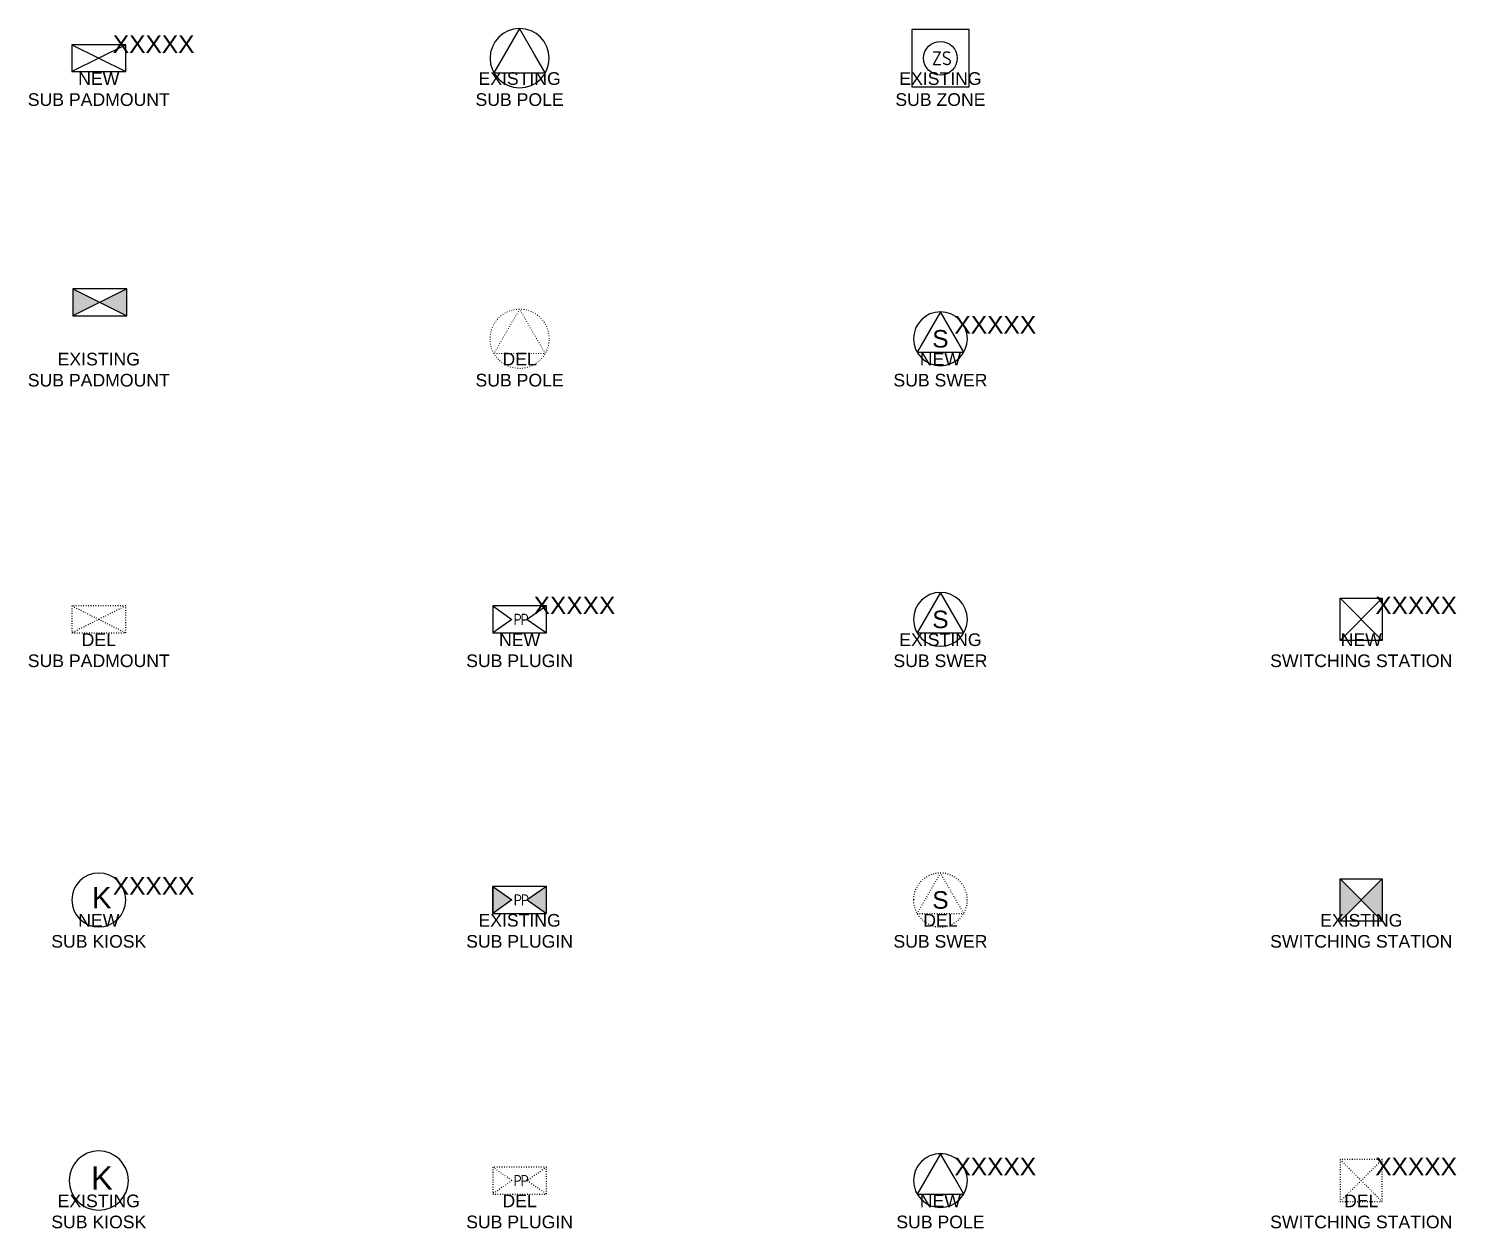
# Model space of a CAD drawing. Header units: metres. Extents: x -10 to 434, y -7 to 164.
# Drawn here: x 230 to 433.6, y -6.8 to 164.2 of the extents above; entities that cross this region are included whole.
import ezdxf
from ezdxf.enums import TextEntityAlignment as Align

# ---------------------------------------------------------------- set-up
doc = ezdxf.new("R2010")
doc.units = ezdxf.units.M
doc.set_wipeout_variables(frame=1)
doc.linetypes.add('DOT', pattern=[0.25, 0, -0.25])
doc.layers.get('0').update_dxf_attribs({"color": 6})
doc.layers.add('Sub_SP_TR_HV_LV_SL_LS_EXT', color=7, linetype='Continuous')
doc.layers.add('Sub_SP_TR_HV_LV_SL_LS_NEW', color=2, linetype='Continuous')
doc.styles.get("Standard").update_dxf_attribs({"font": 'arial.ttf'})

# ---------------------------------------------------------------- blocks, each defined once
blk = doc.blocks.new('SUB_KIOSK_EXT')
blk.add_lwpolyline([(-4.22, 0, 1), (4.22, 0, 1)], format="xyb", close=True)
blk.add_text('K', height=3.32).set_placement((-1.1, -1.3))
for tag, height, flags, p in [('ASSET_NUM', 2.5, 8, (2, 2)), ('STREET_CODE', 0.2, 9, (1.5, 0)), ('CONSTRUCTED_VOLTAGE', 0.2, 9, (1.5, -0.2)), ('OPERATING_VOLTAGE', 0.2, 9, (1.5, -0.6)), ('ORIENTATION', 0.2, 9, (1.5, -0.8)), ('OWNED_BY', 0.2, 9, (1.5, -1)), ('OPERATED_BY', 0.2, 9, (1.5, -1.2)), ('SECONDARY_VOLTAGE', 0.2, 9, (1.5, -1.6)), ('STATE', 0.2, 9, (1.5, -1.8)), ('NO_PHASES', 0.2, 9, (1.5, -0.4)), ('MAINTAINED_BY', 0.2, 9, (1.5, -1.4)), ('PARENT', 0.2, 9, (1.5, -2)), ('SUBSTATION_TYPE', 0.2, 9, (1.5, -2.2)), ('STREETNAME', 0.2, 9, (1.5, -3)), ('SUBURB', 0.2, 9, (1.5, -3.2)), ('Z', 0.2, 1, (1.5, -3.6)), ('USAGE', 0.2, 9, (1.5, -2.4)), ('LEGEND', 0.2, 9, (1.5, -2.6)), ('LOCATION', 0.2, 9, (1.5, -2.8)), ('NOTES', 0.2, 9, (1.5, -3.4))]:
    blk.add_attdef(tag, text='', height=height, dxfattribs=dict(flags=flags)).set_placement(p, align=Align.MIDDLE_LEFT)
blk = doc.blocks.new('SUB_KIOSK_NEW')
blk.add_lwpolyline([(-3.84, 0, 1), (3.84, 0, 1)], format="xyb", close=True)
blk.add_text('K', height=3.02).set_placement((-1, -1.18))
for tag, height, flags, p in [('ASSET_NUM', 2.5, 8, (2, 2)), ('STREET_CODE', 0.2, 9, (1.5, 0)), ('OPERATING_VOLTAGE', 0.2, 9, (1.5, -0.4)), ('ORIENTATION', 0.2, 9, (1.5, -0.6)), ('OWNED_BY', 0.2, 9, (1.5, -0.8)), ('OPERATED_BY', 0.2, 9, (1.5, -1)), ('SECONDARY_VOLTAGE', 0.2, 9, (1.5, -1.4)), ('STATE', 0.2, 9, (1.5, -1.6)), ('SUBSTATION_TYPE', 0.2, 9, (1.5, -2)), ('NO_PHASES', 0.2, 9, (1.5, -0.2)), ('MAINTAINED_BY', 0.2, 9, (1.5, -1.2)), ('PARENT', 0.2, 9, (1.5, -1.8)), ('SUBURB', 0.2, 9, (1.5, -2.6)), ('STREETNAME', 0.2, 9, (1.5, -2.8)), ('Z', 0.2, 1, (1.5, -3.4)), ('USAGE', 0.2, 9, (1.5, -2.2)), ('LEGEND', 0.2, 9, (1.5, -2.4)), ('LOCATION', 0.2, 9, (1.5, -3)), ('NOTES', 0.2, 9, (1.5, -3.2))]:
    blk.add_attdef(tag, text='', height=height, dxfattribs=dict(flags=flags)).set_placement(p, align=Align.MIDDLE_LEFT)
blk = doc.blocks.new('*U37')
at = {"linetype": 'DOT'}
for p, q in [((-3.84, 1.92), (3.84, -1.92)), ((3.84, 1.92), (-3.84, -1.92))]:
    blk.add_line(p, q, dxfattribs=at)
blk.add_lwpolyline([(-3.84, -1.92), (3.84, -1.92), (3.84, 1.92), (-3.84, 1.92)], close=True, dxfattribs=at)
for tag, height, flags, p in [('ASSET_NUM', 2.5, 8, (2, 2)), ('STREET_CODE', 0.2, 9, (1.5, 0)), ('OPERATED_BY', 0.2, 9, (1.5, -0.2)), ('Z', 0.2, 1, (1.5, -0.6)), ('MAINTAINED_BY', 0.2, 9, (1.5, -0.4))]:
    blk.add_attdef(tag, text='', height=height, dxfattribs=dict(flags=flags)).set_placement(p, align=Align.MIDDLE_LEFT)
blk = doc.blocks.new('SUB_PADMOUNT_NEW')
for p, q in [((-3.84, 1.92), (3.84, -1.92)), ((3.84, 1.92), (-3.84, -1.92))]:
    blk.add_line(p, q)
blk.add_lwpolyline([(-3.84, -1.92), (3.84, -1.92), (3.84, 1.92), (-3.84, 1.92)], close=True)
for tag, height, flags, p in [('ASSET_NUM', 2.5, 8, (2, 2)), ('STREET_CODE', 0.2, 9, (1.5, 0)), ('OPERATING_VOLTAGE', 0.2, 9, (1.5, -0.4)), ('ORIENTATION', 0.2, 9, (1.5, -0.6)), ('OWNED_BY', 0.2, 9, (1.5, -0.8)), ('OPERATED_BY', 0.2, 9, (1.5, -1)), ('CONSTRUCTED_VOLTAGE', 0.2, 9, (1.5, -1.4)), ('SECONDARY_VOLTAGE', 0.2, 9, (1.5, -1.6)), ('STATE', 0.2, 9, (1.5, -1.8)), ('NO_PHASES', 0.2, 9, (1.5, -0.2)), ('MAINTAINED_BY', 0.2, 9, (1.5, -1.2)), ('PARENT', 0.2, 9, (1.5, -2)), ('SUBSTATION_TYPE', 0.2, 9, (1.5, -2.2)), ('SUBURB', 0.2, 9, (1.5, -2.8)), ('STREETNAME', 0.2, 9, (1.5, -3)), ('Z', 0.2, 1, (1.5, -3.6)), ('USAGE', 0.2, 9, (1.5, -2.4)), ('LEGEND', 0.2, 9, (1.5, -2.6)), ('LOCATION', 0.2, 9, (1.5, -3.2)), ('NOTES', 0.2, 9, (1.5, -3.4))]:
    blk.add_attdef(tag, text='', height=height, dxfattribs=dict(flags=flags)).set_placement(p, align=Align.MIDDLE_LEFT)
blk = doc.blocks.new('*U38')
at = {"linetype": 'DOT'}
for p, q in [((-3.84, 1.92), (-1.09, 0)), ((3.84, 1.92), (1.09, 0)), ((-1.09, 0), (-3.84, -1.92)), ((1.09, 0), (3.84, -1.92))]:
    blk.add_line(p, q, dxfattribs=at)
blk.add_lwpolyline([(-3.84, -1.92), (3.84, -1.92), (3.84, 1.92), (-3.84, 1.92)], close=True, dxfattribs=at)
at = {"insert": (-0.88, 0.79), "char_height": 1.6, "width": 1.4982, "attachment_point": 1}
blk.add_mtext('{\\Fisocp|c0;\\T0.8;PP}', dxfattribs=at)
for tag, height, flags, p in [('ASSET_NUM', 2.5, 8, (2, 2)), ('STREET_CODE', 0.2, 9, (1.5, 0)), ('OPERATED_BY', 0.2, 9, (1.5, -0.2)), ('Z', 0.2, 1, (1.5, -0.6)), ('MAINTAINED_BY', 0.2, 9, (1.5, -0.4))]:
    blk.add_attdef(tag, text='', height=height, dxfattribs=dict(flags=flags)).set_placement(p, align=Align.MIDDLE_LEFT)
blk = doc.blocks.new('*U39')
h = blk.add_hatch(color=256)
h.paths.add_polyline_path([(-1.09, 0), (-3.84, 1.92), (-3.84, -1.92)])
h.paths.add_polyline_path([(3.84, -1.92), (3.84, 1.92), (1.09, 0)])
for points in [[(-3.84, 1.92), (-1.09, 0), (-3.84, -1.92)], [(-3.84, -1.92), (3.84, -1.92), (3.84, 1.92), (-3.84, 1.92)], [(3.84, 1.92), (1.09, 0), (3.84, -1.92)]]:
    blk.add_lwpolyline(points, close=True)
at = {"insert": (-0.84, 0.79), "char_height": 1.6, "width": 3.1022, "attachment_point": 1}
blk.add_mtext('{\\Fisocp|c0;\\T0.8;PP}', dxfattribs=at)
for tag, height, flags, p in [('ASSET_NUM', 2.5, 8, (2, 2)), ('STREET_CODE', 0.2, 9, (1.5, 0)), ('CONSTRUCTED_VOLTAGE', 0.2, 9, (1.5, -0.2)), ('OPERATING_VOLTAGE', 0.2, 9, (1.5, -0.6)), ('ORIENTATION', 0.2, 9, (1.5, -0.8)), ('OWNED_BY', 0.2, 9, (1.5, -1)), ('OPERATED_BY', 0.2, 9, (1.5, -1.2)), ('SECONDARY_VOLTAGE', 0.2, 9, (1.5, -1.6)), ('STATE', 0.2, 9, (1.5, -1.8)), ('NO_PHASES', 0.2, 9, (1.5, -0.4)), ('MAINTAINED_BY', 0.2, 9, (1.5, -1.4)), ('PARENT', 0.2, 9, (1.5, -2)), ('SUBSTATION_TYPE', 0.2, 9, (1.5, -2.2)), ('STREETNAME', 0.2, 9, (1.5, -3)), ('SUBURB', 0.2, 9, (1.5, -3.2)), ('Z', 0.2, 1, (1.5, -3.6)), ('USAGE', 0.2, 9, (1.5, -2.4)), ('LEGEND', 0.2, 9, (1.5, -2.6)), ('LOCATION', 0.2, 9, (1.5, -2.8)), ('NOTES', 0.2, 9, (1.5, -3.4))]:
    blk.add_attdef(tag, text='', height=height, dxfattribs=dict(flags=flags)).set_placement(p, align=Align.MIDDLE_LEFT)
blk = doc.blocks.new('SUB_PLUGIN_NEW')
for p, q in [((-3.84, 1.92), (-1.09, 0)), ((3.84, 1.92), (1.09, 0)), ((-1.09, 0), (-3.84, -1.92)), ((1.09, 0), (3.84, -1.92))]:
    blk.add_line(p, q)
blk.add_lwpolyline([(-3.84, -1.92), (3.84, -1.92), (3.84, 1.92), (-3.84, 1.92)], close=True)
at = {"insert": (-0.88, 0.79), "char_height": 1.6, "width": 1.4982, "attachment_point": 1}
blk.add_mtext('{\\Fisocp|c0;\\T0.8;PP}', dxfattribs=at)
for tag, height, flags, p in [('ASSET_NUM', 2.5, 8, (2, 2)), ('STREET_CODE', 0.2, 9, (1.5, 0)), ('OPERATING_VOLTAGE', 0.2, 9, (1.5, -0.4)), ('ORIENTATION', 0.2, 9, (1.5, -0.6)), ('OWNED_BY', 0.2, 9, (1.5, -0.8)), ('OPERATED_BY', 0.2, 9, (1.5, -1)), ('CONSTRUCTED_VOLTAGE', 0.2, 9, (1.5, -1.4)), ('SECONDARY_VOLTAGE', 0.2, 9, (1.5, -1.6)), ('STATE', 0.2, 9, (1.5, -1.8)), ('NO_PHASES', 0.2, 9, (1.5, -0.2)), ('MAINTAINED_BY', 0.2, 9, (1.5, -1.2)), ('PARENT', 0.2, 9, (1.5, -2)), ('SUBSTATION_TYPE', 0.2, 9, (1.5, -2.2)), ('SUBURB', 0.2, 9, (1.5, -2.8)), ('STREETNAME', 0.2, 9, (1.5, -3)), ('Z', 0.2, 1, (1.5, -3.6)), ('USAGE', 0.2, 9, (1.5, -2.4)), ('LEGEND', 0.2, 9, (1.5, -2.6)), ('LOCATION', 0.2, 9, (1.5, -3.2)), ('NOTES', 0.2, 9, (1.5, -3.4))]:
    blk.add_attdef(tag, text='', height=height, dxfattribs=dict(flags=flags)).set_placement(p, align=Align.MIDDLE_LEFT)
blk = doc.blocks.new('SUB_POLE_DEL')
at = {"linetype": 'DOT', "lineweight": 5}
blk.add_lwpolyline([(-4.22, 0, 1), (4.22, 0, 1)], format="xyb", close=True, dxfattribs=at)
blk.add_lwpolyline([(-3.66, -2.11), (3.66, -2.11), (0, 4.22)], close=True, dxfattribs=at)
for tag, height, flags, p in [('ASSET_NUM', 2.5, 8, (2, 2)), ('STREET_CODE', 0.2, 9, (1.5, 0)), ('OPERATED_BY', 0.2, 9, (1.5, -0.2)), ('Z', 0.2, 1, (1.5, -0.6)), ('MAINTAINED_BY', 0.2, 9, (1.5, -0.4))]:
    blk.add_attdef(tag, text='', height=height, dxfattribs=dict(flags=flags)).set_placement(p, align=Align.MIDDLE_LEFT)
blk = doc.blocks.new('SUB_POLE_EXT')
blk.add_wipeout([(0, 4.22), (0.42, 4.2), (0.83, 4.14), (1.21, 4.05), (1.62, 3.9), (1.99, 3.72), (2.35, 3.51), (2.68, 3.26), (2.99, 2.99), (3.28, 2.66), (3.52, 2.34), (3.76, 1.92), (3.9, 1.62), (4.04, 1.23), (4.18, 0.63), (4.22, 0), (4.18, -0.61), (4.06, -1.15), (3.9, -1.62), (3.58, -2.24), (3.22, -2.73), (2.97, -3.01), (2.68, -3.26), (2.36, -3.5), (2, -3.72), (1.64, -3.89), (1.25, -4.03), (0.82, -4.14), (0.42, -4.2), (0, -4.22), (-0.41, -4.2), (-0.8, -4.15), (-1.21, -4.05), (-1.62, -3.9), (-1.99, -3.73), (-2.35, -3.51), (-2.68, -3.26), (-2.96, -3.02), (-3.23, -2.72), (-3.51, -2.35), (-3.71, -2.01), (-3.91, -1.6), (-4.05, -1.21), (-4.16, -0.76), (-4.22, -0.14), (-4.21, 0.39), (-4.14, 0.83), (-4.03, 1.27), (-3.9, 1.63), (-3.71, 2.02), (-3.5, 2.37), (-3.28, 2.67), (-2.99, 2.99), (-2.68, 3.27), (-2.33, 3.52), (-1.98, 3.73), (-1.63, 3.9), (-1.2, 4.05), (-0.78, 4.15), (-0.4, 4.21)])
blk.add_line((2.16, 0.48), (2.16, 0.48, 0))
blk.add_lwpolyline([(-4.22, 0, 1), (4.22, 0, 1)], format="xyb", close=True)
blk.add_lwpolyline([(2.14, 0.52), (0, 4.22), (-3.66, -2.11), (3.66, -2.11)], close=True)
for tag, height, flags, p in [('ASSET_NUM', 2.5, 8, (2, 2)), ('STREET_CODE', 0.2, 9, (1.5, 0)), ('CONSTRUCTED_VOLTAGE', 0.2, 9, (1.5, -0.2)), ('OPERATING_VOLTAGE', 0.2, 9, (1.5, -0.6)), ('OPERATED_BY', 0.2, 9, (1.5, -0.8)), ('ORIENTATION', 0.2, 9, (1.5, -1.2)), ('OWNED_BY', 0.2, 9, (1.5, -1.4)), ('SECONDARY_VOLTAGE', 0.2, 9, (1.5, -1.6)), ('STATE', 0.2, 9, (1.5, -1.8)), ('SUBSTATION_TYPE', 0.2, 9, (1.5, -2)), ('NO_PHASES', 0.2, 9, (1.5, -0.4)), ('MAINTAINED_BY', 0.2, 9, (1.5, -1)), ('STREETNAME', 0.2, 9, (1.5, -2.8)), ('SUBURB', 0.2, 9, (1.5, -3)), ('Z', 0.2, 1, (1.5, -3.4)), ('USAGE', 0.2, 9, (1.5, -2.2)), ('LEGEND', 0.2, 9, (1.5, -2.4)), ('LOCATION', 0.2, 9, (1.5, -2.6)), ('NOTES', 0.2, 9, (1.5, -3.2))]:
    blk.add_attdef(tag, text='', height=height, dxfattribs=dict(flags=flags)).set_placement(p, align=Align.MIDDLE_LEFT)
blk = doc.blocks.new('SUB_POLE_NEW')
blk.add_wipeout([(-3.84, 0), (-3.81, -0.48), (-3.72, -0.95), (-3.57, -1.41), (-3.37, -1.85), (-3.11, -2.26), (-2.8, -2.63), (-2.45, -2.96), (-2.06, -3.24), (-1.63, -3.47), (-1.19, -3.65), (-0.72, -3.77), (-0.24, -3.83), (0.24, -3.83), (0.72, -3.77), (1.19, -3.65), (1.63, -3.47), (2.06, -3.24), (2.45, -2.96), (2.8, -2.63), (3.11, -2.26), (3.37, -1.85), (3.57, -1.41), (3.72, -0.95), (3.81, -0.48), (3.84, 0), (3.81, 0.48), (3.72, 0.95), (3.57, 1.41), (3.37, 1.85), (3.11, 2.26), (2.8, 2.63), (2.45, 2.96), (2.06, 3.24), (1.63, 3.47), (1.19, 3.65), (0.72, 3.77), (0.24, 3.83), (-0.24, 3.83), (-0.72, 3.77), (-1.19, 3.65), (-1.63, 3.47), (-2.06, 3.24), (-2.45, 2.96), (-2.8, 2.63), (-3.11, 2.26), (-3.37, 1.85), (-3.57, 1.41), (-3.72, 0.95), (-3.81, 0.48)])
blk.add_lwpolyline([(-3.84, 0, 1), (3.84, 0, 1)], format="xyb", close=True)
blk.add_lwpolyline([(1.94, 0.47), (0, 3.84), (-3.33, -1.92), (3.33, -1.92)], close=True)
for tag, height, flags, p in [('ASSET_NUM', 2.5, 8, (2, 2)), ('STREET_CODE', 0.2, 9, (1.5, 0)), ('CONSTRUCTED_VOLTAGE', 0.2, 9, (1.5, -0.2)), ('OPERATING_VOLTAGE', 0.2, 9, (1.5, -0.6)), ('OPERATED_BY', 0.2, 9, (1.5, -0.8)), ('ORIENTATION', 0.2, 9, (1.5, -1.2)), ('OWNED_BY', 0.2, 9, (1.5, -1.4)), ('SECONDARY_VOLTAGE', 0.2, 9, (1.5, -1.6)), ('STATE', 0.2, 9, (1.5, -1.8)), ('SUBSTATION_TYPE', 0.2, 9, (1.5, -2)), ('NO_PHASES', 0.2, 9, (1.5, -0.4)), ('MAINTAINED_BY', 0.2, 9, (1.5, -1)), ('SUBURB', 0.2, 9, (1.5, -2.6)), ('STREETNAME', 0.2, 9, (1.5, -2.8)), ('Z', 0.2, 1, (1.5, -3.4)), ('USAGE', 0.2, 9, (1.5, -2.2)), ('LEGEND', 0.2, 9, (1.5, -2.4)), ('LOCATION', 0.2, 9, (1.5, -3)), ('NOTES', 0.2, 9, (1.5, -3.2))]:
    blk.add_attdef(tag, text='', height=height, dxfattribs=dict(flags=flags)).set_placement(p, align=Align.MIDDLE_LEFT)
blk = doc.blocks.new('SUB_SWER_DEL')
blk.add_wipeout([(0, 3.84), (-0.48, 3.81), (-0.95, 3.72), (-1.41, 3.57), (-1.85, 3.37), (-2.26, 3.11), (-2.63, 2.8), (-2.96, 2.45), (-3.24, 2.06), (-3.47, 1.63), (-3.65, 1.19), (-3.77, 0.72), (-3.83, 0.24), (-3.83, -0.24), (-3.77, -0.72), (-3.65, -1.19), (-3.47, -1.63), (-3.24, -2.06), (-2.96, -2.45), (-2.63, -2.8), (-2.26, -3.11), (-1.85, -3.37), (-1.41, -3.57), (-0.95, -3.72), (-0.48, -3.81), (0, -3.84), (0.48, -3.81), (0.95, -3.72), (1.41, -3.57), (1.85, -3.37), (2.26, -3.11), (2.63, -2.8), (2.96, -2.45), (3.24, -2.06), (3.47, -1.63), (3.65, -1.19), (3.77, -0.72), (3.83, -0.24), (3.83, 0.24), (3.77, 0.72), (3.65, 1.19), (3.47, 1.63), (3.24, 2.06), (2.96, 2.45), (2.63, 2.8), (2.26, 3.11), (1.85, 3.37), (1.41, 3.57), (0.95, 3.72), (0.48, 3.81)])
at = {"linetype": 'DOT'}
blk.add_lwpolyline([(-3.84, 0, 1), (3.84, 0, 1)], format="xyb", close=True, dxfattribs=at)
blk.add_lwpolyline([(1.94, 0.47), (0, 3.84), (-3.33, -1.92), (3.33, -1.92)], close=True, dxfattribs=at)
blk.add_text('S', height=2.5, dxfattribs=at).set_placement((0, 0), align=Align.MIDDLE_CENTER)
for tag, height, flags, p in [('ASSET_NUM', 2.5, 8, (2, 2)), ('STREET_CODE', 0.2, 9, (1.5, 0)), ('OPERATED_BY', 0.2, 9, (1.5, -0.2)), ('Z', 0.2, 1, (1.5, -0.6)), ('MAINTAINED_BY', 0.2, 9, (1.5, -0.4))]:
    blk.add_attdef(tag, text='', height=height, dxfattribs=dict(flags=flags)).set_placement(p, align=Align.MIDDLE_LEFT)
blk = doc.blocks.new('SUB_SWER_EXT')
blk.add_wipeout([(0, 3.84), (-0.48, 3.81), (-0.95, 3.72), (-1.41, 3.57), (-1.85, 3.37), (-2.26, 3.11), (-2.63, 2.8), (-2.96, 2.45), (-3.24, 2.06), (-3.47, 1.63), (-3.65, 1.19), (-3.77, 0.72), (-3.83, 0.24), (-3.83, -0.24), (-3.77, -0.72), (-3.65, -1.19), (-3.47, -1.63), (-3.24, -2.06), (-2.96, -2.45), (-2.63, -2.8), (-2.26, -3.11), (-1.85, -3.37), (-1.41, -3.57), (-0.95, -3.72), (-0.48, -3.81), (0, -3.84), (0.48, -3.81), (0.95, -3.72), (1.41, -3.57), (1.85, -3.37), (2.26, -3.11), (2.63, -2.8), (2.96, -2.45), (3.24, -2.06), (3.47, -1.63), (3.65, -1.19), (3.77, -0.72), (3.83, -0.24), (3.83, 0.24), (3.77, 0.72), (3.65, 1.19), (3.47, 1.63), (3.24, 2.06), (2.96, 2.45), (2.63, 2.8), (2.26, 3.11), (1.85, 3.37), (1.41, 3.57), (0.95, 3.72), (0.48, 3.81)])
blk.add_lwpolyline([(-3.84, 0, 1), (3.84, 0, 1)], format="xyb", close=True)
blk.add_lwpolyline([(1.94, 0.47), (0, 3.84), (-3.33, -1.92), (3.33, -1.92)], close=True)
blk.add_text('S', height=2.5).set_placement((0, 0), align=Align.MIDDLE_CENTER)
for tag, height, flags, p in [('ASSET_NUM', 2.5, 8, (2, 2)), ('STREET_CODE', 0.2, 9, (1.5, 0)), ('CONSTRUCTED_VOLTAGE', 0.2, 9, (1.5, -0.2)), ('OPERATING_VOLTAGE', 0.2, 9, (1.5, -0.6)), ('OPERATED_BY', 0.2, 9, (1.5, -0.8)), ('ORIENTATION', 0.2, 9, (1.5, -1.2)), ('OWNED_BY', 0.2, 9, (1.5, -1.4)), ('SECONDARY_VOLTAGE', 0.2, 9, (1.5, -1.6)), ('STATE', 0.2, 9, (1.5, -1.8)), ('SUBSTATION_TYPE', 0.2, 9, (1.5, -2)), ('NO_PHASES', 0.2, 9, (1.5, -0.4)), ('MAINTAINED_BY', 0.2, 9, (1.5, -1)), ('STREETNAME', 0.2, 9, (1.5, -2.8)), ('SUBURB', 0.2, 9, (1.5, -3)), ('Z', 0.2, 1, (1.5, -3.4)), ('USAGE', 0.2, 9, (1.5, -2.2)), ('LEGEND', 0.2, 9, (1.5, -2.4)), ('LOCATION', 0.2, 9, (1.5, -2.6)), ('NOTES', 0.2, 9, (1.5, -3.2))]:
    blk.add_attdef(tag, text='', height=height, dxfattribs=dict(flags=flags)).set_placement(p, align=Align.MIDDLE_LEFT)
blk = doc.blocks.new('SUB_SWER_NEW')
blk.add_wipeout([(0, 3.84), (-0.48, 3.81), (-0.95, 3.72), (-1.41, 3.57), (-1.85, 3.37), (-2.26, 3.11), (-2.63, 2.8), (-2.96, 2.45), (-3.24, 2.06), (-3.47, 1.63), (-3.65, 1.19), (-3.77, 0.72), (-3.83, 0.24), (-3.83, -0.24), (-3.77, -0.72), (-3.65, -1.19), (-3.47, -1.63), (-3.24, -2.06), (-2.96, -2.45), (-2.63, -2.8), (-2.26, -3.11), (-1.85, -3.37), (-1.41, -3.57), (-0.95, -3.72), (-0.48, -3.81), (0, -3.84), (0.48, -3.81), (0.95, -3.72), (1.41, -3.57), (1.85, -3.37), (2.26, -3.11), (2.63, -2.8), (2.96, -2.45), (3.24, -2.06), (3.47, -1.63), (3.65, -1.19), (3.77, -0.72), (3.83, -0.24), (3.83, 0.24), (3.77, 0.72), (3.65, 1.19), (3.47, 1.63), (3.24, 2.06), (2.96, 2.45), (2.63, 2.8), (2.26, 3.11), (1.85, 3.37), (1.41, 3.57), (0.95, 3.72), (0.48, 3.81)])
blk.add_lwpolyline([(-3.84, 0, 1), (3.84, 0, 1)], format="xyb", close=True)
blk.add_lwpolyline([(1.94, 0.47), (0, 3.84), (-3.33, -1.92), (3.33, -1.92)], close=True)
blk.add_text('S', height=2.5).set_placement((0, 0), align=Align.MIDDLE_CENTER)
for tag, height, flags, p in [('ASSET_NUM', 2.5, 8, (2, 2)), ('STREET_CODE', 0.2, 9, (1.5, 0)), ('CONSTRUCTED_VOLTAGE', 0.2, 9, (1.5, -0.2)), ('OPERATING_VOLTAGE', 0.2, 9, (1.5, -0.6)), ('ORIENTATION', 0.2, 9, (1.5, -0.8)), ('OWNED_BY', 0.2, 9, (1.5, -1)), ('OPERATED_BY', 0.2, 9, (1.5, -1.2)), ('SECONDARY_VOLTAGE', 0.2, 9, (1.5, -1.6)), ('STATE', 0.2, 9, (1.5, -1.8)), ('SUBSTATION_TYPE', 0.2, 9, (1.5, -2)), ('NO_PHASES', 0.2, 9, (1.5, -0.4)), ('MAINTAINED_BY', 0.2, 9, (1.5, -1.4)), ('SUBURB', 0.2, 9, (1.5, -2.6)), ('STREETNAME', 0.2, 9, (1.5, -2.8)), ('Z', 0.2, 1, (1.5, -3.6)), ('USAGE', 0.2, 9, (1.5, -2.2)), ('LEGEND', 0.2, 9, (1.5, -2.4)), ('LOCATION', 0.2, 9, (1.5, -3)), ('NOTES', 0.2, 9, (1.5, -3.2)), ('PARENT', 0.2, 9, (1.5, -3.4))]:
    blk.add_attdef(tag, text='', height=height, dxfattribs=dict(flags=flags)).set_placement(p, align=Align.MIDDLE_LEFT)
blk = doc.blocks.new('SUB_ZONE_EXT')
at = {"lineweight": -3}
blk.add_lwpolyline([(-4.08, -4.08), (4.08, -4.08), (4.08, 4.08), (-4.08, 4.08)], close=True, dxfattribs=at)
blk.add_circle((0, 0), 2.4)
at = {"insert": (-1.21, 0.99), "char_height": 2, "width": 2.9628, "attachment_point": 1}
blk.add_mtext('{\\Fisocp|c0;ZS}', dxfattribs=at)
for tag, height, flags, p in [('ASSET_NUM', 2.5, 8, (2, 2)), ('STREET_CODE', 0.2, 9, (1.5, 0)), ('CONSTRUCTED_VOLTAGE', 0.2, 9, (1.5, -0.2)), ('OPERATING_VOLTAGE', 0.2, 9, (1.5, -0.6)), ('OPERATED_BY', 0.2, 9, (1.5, -0.8)), ('ORIENTATION', 0.2, 9, (1.5, -1.2)), ('OWNED_BY', 0.2, 9, (1.5, -1.4)), ('SECONDARY_VOLTAGE', 0.2, 9, (1.5, -1.6)), ('STATE', 0.2, 9, (1.5, -1.8)), ('SUBSTATION_NAME', 0.2, 9, (1.5, -2)), ('NO_PHASES', 0.2, 9, (1.5, -0.4)), ('MAINTAINED_BY', 0.2, 9, (1.5, -1)), ('SUBSTATION_TYPE', 0.2, 9, (1.5, -2.2)), ('Z', 0.2, 1, (1.5, -2.8)), ('USAGE', 0.2, 9, (1.5, -2.4)), ('NOTES', 0.2, 9, (1.5, -2.6))]:
    blk.add_attdef(tag, text='', height=height, dxfattribs=dict(flags=flags)).set_placement(p, align=Align.MIDDLE_LEFT)
blk = doc.blocks.new('SWITCHING_STATION_DEL')
at = {"linetype": 'DOT'}
for p, q in [((-3.02, -3), (2.98, 2.98)), ((-3, 3), (2.98, -3))]:
    blk.add_line(p, q, dxfattribs=at)
blk.add_lwpolyline([(2.98, 3), (-3.02, 3), (-3.02, -3), (2.98, -3)], close=True, dxfattribs=at)
for tag, height, flags, p in [('ASSET_NUM', 2.5, 8, (2, 2)), ('OPERATED_BY', 0.2, 9, (1.5, 0)), ('Z', 0.2, 1, (1.5, -0.4)), ('MAINTAINED_BY', 0.2, 9, (1.5, -0.2))]:
    blk.add_attdef(tag, text='', height=height, dxfattribs=dict(flags=flags)).set_placement(p, align=Align.MIDDLE_LEFT)
blk = doc.blocks.new('*U36')
blk.add_hatch(color=256).paths.add_polyline_path([(-3, 3), (-3, -3), (0, 0)])
h = blk.add_hatch(color=256)
h.paths.add_polyline_path([(0, 0), (3, -3), (3, 3)])
h.paths.add_polyline_path([(3.59, -1.15), (4.63, -1.15), (4.63, -0.85), (3.59, -0.85)], flags=9)
h.paths.add_polyline_path([(3.59, -0.95), (4.83, -0.95), (4.83, -0.65), (3.59, -0.65)], flags=9)
h.paths.add_polyline_path([(3.59, -0.75), (4.63, -0.75), (4.63, -0.45), (3.59, -0.45)], flags=9)
h.paths.add_polyline_path([(3.59, -0.55), (4.83, -0.55), (4.83, -0.25), (3.59, -0.25)], flags=9)
h.paths.add_polyline_path([(3.59, -0.35), (5.69, -0.35), (5.69, -0.05), (3.59, -0.05)], flags=9)
for p, q in [((-3, 3), (3, -3)), ((-3, -3), (3, 3)), ((-2.4, 2.33), (-2.4, 2.33, 0)), ((2.33, 2.33), (2.33, 2.33, 0))]:
    blk.add_line(p, q)
blk.add_lwpolyline([(-3, 3), (3, 3), (3, -3), (-3, -3)], close=True)
for tag, height, flags, p in [('ASSET_NUM', 2.5, 8, (3.46, 2)), ('STREET_CODE', 0.2, 9, (1.5, 0)), ('CONSTRUCTED_VOLTAGE', 0.2, 9, (1.5, -0.2)), ('OPERATING_VOLTAGE', 0.2, 9, (1.5, -0.6)), ('OPERATED_BY', 0.2, 9, (1.5, -0.8)), ('ORIENTATION', 0.2, 9, (1.5, -1.2)), ('OWNED_BY', 0.2, 9, (1.5, -1.4)), ('STATE', 0.2, 9, (1.5, -1.6)), ('NO_PHASES', 0.2, 9, (1.5, -0.4)), ('MAINTAINED_BY', 0.2, 9, (1.5, -1)), ('PARENT', 0.2, 9, (1.5, -1.8)), ('USAGE', 0.2, 9, (1.5, -2)), ('SITE_TYPE', 0.2, 9, (1.5, -2.6)), ('STREETNAME', 0.2, 9, (1.5, -2.8)), ('SUBURB', 0.2, 9, (1.5, -3)), ('Z', 0.2, 1, (1.5, -3.4)), ('LEGEND', 0.2, 9, (1.5, -2.2)), ('LOCATION', 0.2, 9, (1.5, -2.4)), ('NOTES', 0.2, 9, (1.5, -3.2))]:
    blk.add_attdef(tag, text='', height=height, dxfattribs=dict(flags=flags)).set_placement(p, align=Align.MIDDLE_LEFT)
blk = doc.blocks.new('SWITCHING_STATION_NEW')
for p, q in [((-3, -3), (3, 3)), ((-3, 3), (3, -3))]:
    blk.add_line(p, q)
blk.add_lwpolyline([(-3, 3), (3, 3), (3, -3), (-3, -3)], close=True)
for tag, height, flags, p in [('ASSET_NUM', 2.5, 8, (2, 2)), ('STREET_CODE', 0.2, 9, (1.5, 0)), ('CONSTRUCTED_VOLTAGE', 0.2, 9, (1.5, -0.2)), ('OPERATING_VOLTAGE', 0.2, 9, (1.5, -0.6)), ('OPERATED_BY', 0.2, 9, (1.5, -0.8)), ('ORIENTATION', 0.2, 9, (1.5, -1.2)), ('OWNED_BY', 0.2, 9, (1.5, -1.4)), ('STATE', 0.2, 9, (1.5, -1.6)), ('NO_PHASES', 0.2, 9, (1.5, -0.4)), ('MAINTAINED_BY', 0.2, 9, (1.5, -1)), ('PARENT', 0.2, 9, (1.5, -1.8)), ('USAGE', 0.2, 9, (1.5, -2)), ('SITE_TYPE', 0.2, 9, (1.5, -2.4)), ('SUBURB', 0.2, 9, (1.5, -2.6)), ('STREETNAME', 0.2, 9, (1.5, -2.8)), ('Z', 0.2, 1, (1.5, -3.8)), ('LEGEND', 0.2, 9, (1.5, -2.2)), ('LOCATION', 0.2, 9, (1.5, -3)), ('NOTES', 0.2, 9, (1.5, -3.2))]:
    blk.add_attdef(tag, text='', height=height, dxfattribs=dict(flags=flags)).set_placement(p, align=Align.MIDDLE_LEFT)
blk = doc.blocks.new('SUB_PADMOUNT_EXT')
for points in [[(0, 0), (-3.84, 1.92), (-3.84, -1.92)], [(0, 0), (3.84, 1.92), (3.84, -1.92)]]:
    blk.add_hatch(color=256).paths.add_polyline_path(points)
for p, q in [((3.84, 1.92), (-3.84, -1.92)), ((-3.84, 1.92), (3.84, -1.92))]:
    blk.add_line(p, q)
blk.add_lwpolyline([(-3.84, -1.92), (3.84, -1.92), (3.84, 1.92), (-3.84, 1.92)], close=True)
for tag, height, flags, p in [('ASSET_NUM', 2.5, 8, (2, 2)), ('STREET_CODE', 0.2, 9, (1.5, 0)), ('CONSTRUCTED_VOLTAGE', 0.2, 9, (1.5, -0.2)), ('OPERATING_VOLTAGE', 0.2, 9, (1.5, -0.6)), ('ORIENTATION', 0.2, 9, (1.5, -0.8)), ('OWNED_BY', 0.2, 9, (1.5, -1)), ('OPERATED_BY', 0.2, 9, (1.5, -1.2)), ('SECONDARY_VOLTAGE', 0.2, 9, (1.5, -1.6)), ('STATE', 0.2, 9, (1.5, -1.8)), ('NO_PHASES', 0.2, 9, (1.5, -0.4)), ('MAINTAINED_BY', 0.2, 9, (1.5, -1.4)), ('PARENT', 0.2, 9, (1.5, -2)), ('SUBSTATION_TYPE', 0.2, 9, (1.5, -2.2)), ('STREETNAME', 0.2, 9, (1.5, -3)), ('SUBURB', 0.2, 9, (1.5, -3.2)), ('Z', 0.2, 1, (1.5, -3.6)), ('USAGE', 0.2, 9, (1.5, -2.4)), ('LEGEND', 0.2, 9, (1.5, -2.6)), ('LOCATION', 0.2, 9, (1.5, -2.8)), ('NOTES', 0.2, 9, (1.5, -3.4))]:
    blk.add_attdef(tag, text='', height=height, dxfattribs=dict(flags=flags)).set_placement(p, align=Align.MIDDLE_LEFT)

msp = doc.modelspace()

# ---------------------------------------------------------------- block references
msp.add_blockref('*U36', (420, 40))
at = {"layer": 'Sub_SP_TR_HV_LV_SL_LS_EXT'}
for name, p in [('SUB_POLE_EXT', (300, 160)), ('SUB_ZONE_EXT', (360, 160)), ('SUB_PADMOUNT_EXT', (240.15, 125.18)), ('SUB_POLE_DEL', (300, 120)), ('SUB_SWER_EXT', (360, 80)), ('*U37', (240, 80)), ('SUB_SWER_DEL', (360, 40)), ('*U39', (300, 40)), ('SUB_KIOSK_EXT', (240, 0)), ('*U38', (300, 0))]:
    msp.add_blockref(name, p, dxfattribs=at)
ref = msp.add_blockref('SWITCHING_STATION_DEL', (420, 0), dxfattribs=at)
ref.add_attrib('ASSET_NUM', 'XXXXX', dxfattribs={"layer": '0', "height": 2.5}).set_placement((422, 2), align=Align.MIDDLE_LEFT)
at = {"layer": 'Sub_SP_TR_HV_LV_SL_LS_NEW'}
ref = msp.add_blockref('SUB_PADMOUNT_NEW', (240, 160), dxfattribs=at)
ref.add_attrib('ASSET_NUM', 'XXXXX', dxfattribs={"layer": '0', "height": 2.5}).set_placement((242, 162), align=Align.MIDDLE_LEFT)
ref = msp.add_blockref('SUB_SWER_NEW', (360, 120), dxfattribs=at)
ref.add_attrib('ASSET_NUM', 'XXXXX', dxfattribs={"layer": '0', "height": 2.5}).set_placement((362, 122), align=Align.MIDDLE_LEFT)
ref = msp.add_blockref('SUB_PLUGIN_NEW', (300, 80), dxfattribs=at)
ref.add_attrib('ASSET_NUM', 'XXXXX', dxfattribs={"layer": '0', "height": 2.5}).set_placement((302, 82), align=Align.MIDDLE_LEFT)
ref = msp.add_blockref('SWITCHING_STATION_NEW', (420, 80), dxfattribs=at)
ref.add_attrib('ASSET_NUM', 'XXXXX', dxfattribs={"layer": '0', "height": 2.5}).set_placement((422, 82), align=Align.MIDDLE_LEFT)
ref = msp.add_blockref('SUB_KIOSK_NEW', (240, 40), dxfattribs=at)
ref.add_attrib('ASSET_NUM', 'XXXXX', dxfattribs={"layer": '0', "height": 2.5}).set_placement((242, 42), align=Align.MIDDLE_LEFT)
ref = msp.add_blockref('SUB_POLE_NEW', (360, 0), dxfattribs=at)
ref.add_attrib('ASSET_NUM', 'XXXXX', dxfattribs={"layer": '0', "height": 2.5}).set_placement((362, 2), align=Align.MIDDLE_LEFT)

# ---------------------------------------------------------------- texts
at = {"char_height": 1.8, "width": 40, "attachment_point": 2}
for s, insert in [('NEW\\PSUB PADMOUNT', (240, 158)), ('EXISTING\\PSUB ZONE', (360, 158)), ('EXISTING\\PSUB PADMOUNT', (240, 118)), ('DEL\\PSUB POLE', (300, 118)), ('DEL\\PSUB PADMOUNT', (240, 78)), ('NEW\\PSUB PLUGIN', (300, 78)), ('NEW\\PSWITCHING STATION', (420, 78)), ('NEW\\PSUB KIOSK', (240, 38)), ('EXISTING\\PSUB PLUGIN', (300, 38)), ('EXISTING\\PSWITCHING STATION', (420, 38)), ('EXISTING\\PSUB KIOSK', (240, -2)), ('DEL\\PSUB PLUGIN', (300, -2)), ('DEL\\PSWITCHING STATION', (420, -2))]:
    msp.add_mtext(s, dxfattribs=dict(at, insert=insert))

# ---------------------------------------------------------------- next in the draw order: texts
for s, insert in [('EXISTING\\PSUB POLE', (300, 158)), ('NEW\\PSUB SWER', (360, 118)), ('EXISTING\\PSUB SWER', (360, 78)), ('DEL\\PSUB SWER', (360, 38)), ('NEW\\PSUB POLE', (360, -2))]:
    msp.add_mtext(s, dxfattribs=dict(at, insert=insert))

doc.saveas('drawing.dxf')
